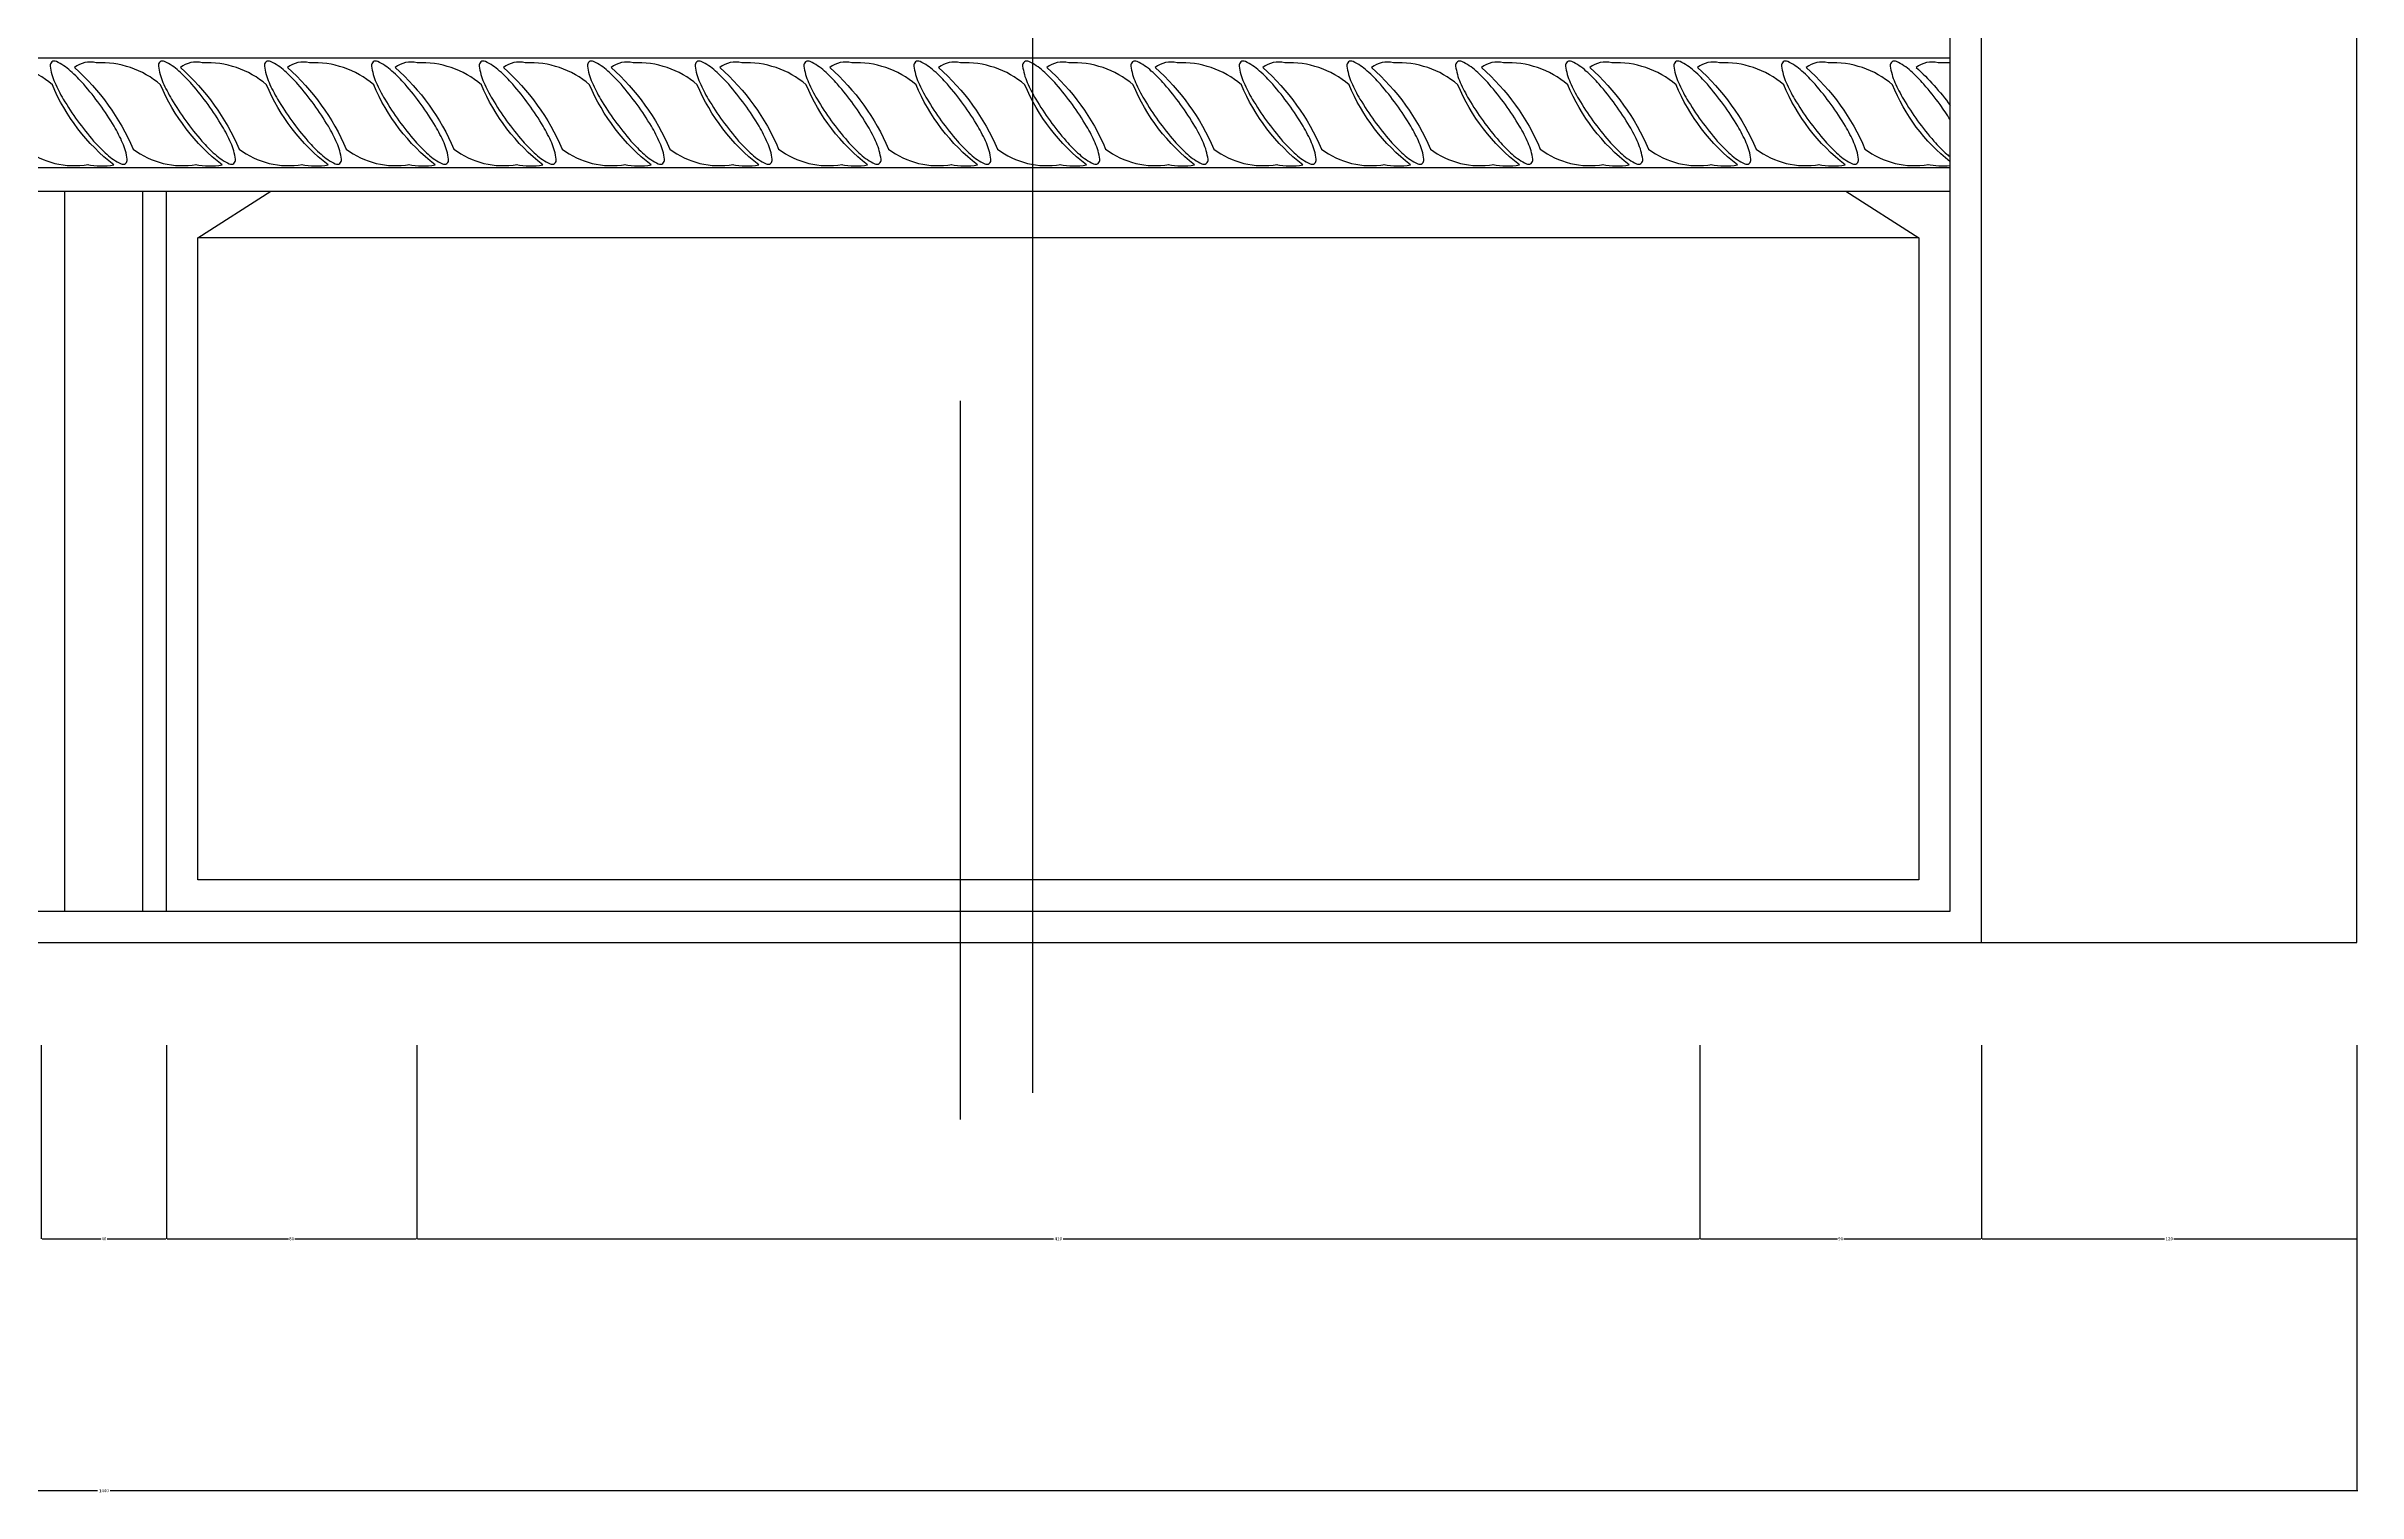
# Model space of a CAD drawing. Header units: metres. Extents: x 394 to 3676, y 649 to 5271.
# Drawn here: x 1350 to 2089, y 1830 to 2292 of the extents above; entities that cross this region are included whole.
import ezdxf

# ---------------------------------------------------------------- set-up
doc = ezdxf.new("R2010")
doc.units = ezdxf.units.M
for name, color, linetype in [('3', 3, 'Continuous'), ('4', 4, 'Continuous'), ('7', 7, 'Continuous'), ('BH', 3, 'Continuous'), ('DIM', 3, 'Continuous')]:
    doc.layers.add(name, color=color, linetype=linetype)
doc.dimstyles.get("Standard").update_dxf_attribs({"dimtxt": 2.5, "dimasz": 2.5, "dimexe": 1.25, "dimexo": 0.625, "dimtad": 1, "dimcen": 2.5, "dimazin": 3, "dimtfac": 1, "dimtmove": 0, "dimatfit": 3})

# ---------------------------------------------------------------- blocks, each defined once
blk = doc.blocks.new('*D21')
for p, q in [((648.51, 1972.72), (648.51, 1830.35)), ((2088.51, 1972.72), (2088.51, 1830.35)), ((1366.51, 1830.35), (648.26, 1830.35)), ((2088.76, 1830.35), (1370.51, 1830.35))]:
    blk.add_line(p, q)
at = {"layer": 'Defpoints'}
for p in [(648.51, 1972.72), (2088.51, 1972.72), (2088.51, 1830.35)]:
    blk.add_point(p, dxfattribs=at)
at = {"layer": 'DIM', "insert": (1368.51, 1830.35), "char_height": 1, "attachment_point": 5}
blk.add_mtext('1440', dxfattribs=at)
blk = doc.blocks.new('*D27')
for p, q in [((1468.51, 1972.72), (1468.51, 1910.83)), ((1878.51, 1972.72), (1878.51, 1910.83)), ((1468.76, 1910.83), (1672.01, 1910.83)), ((1675.01, 1910.83), (1878.26, 1910.83))]:
    blk.add_line(p, q)
at = {"layer": 'Defpoints'}
for p in [(1468.51, 1972.72), (1878.51, 1972.72), (1468.51, 1910.83)]:
    blk.add_point(p, dxfattribs=at)
at = {"layer": 'DIM', "insert": (1673.51, 1910.83), "char_height": 1, "attachment_point": 5}
blk.add_mtext('410', dxfattribs=at)
blk = doc.blocks.new('*D30')
for p, q in [((1388.51, 1972.72), (1388.51, 1910.83)), ((1468.51, 1972.72), (1468.51, 1910.83)), ((1388.76, 1910.83), (1427.51, 1910.83)), ((1429.51, 1910.83), (1468.26, 1910.83))]:
    blk.add_line(p, q)
at = {"layer": 'Defpoints'}
for p in [(1388.51, 1972.72), (1468.51, 1972.72), (1388.51, 1910.83)]:
    blk.add_point(p, dxfattribs=at)
at = {"layer": 'DIM', "insert": (1428.51, 1910.83), "char_height": 1, "attachment_point": 5}
blk.add_mtext('80', dxfattribs=at)
blk = doc.blocks.new('*D31')
for p, q in [((1348.51, 1972.72), (1348.51, 1910.83)), ((1388.51, 1972.72), (1388.51, 1910.83)), ((1348.76, 1910.83), (1367.51, 1910.83)), ((1369.51, 1910.83), (1388.26, 1910.83))]:
    blk.add_line(p, q)
at = {"layer": 'Defpoints'}
for p in [(1348.51, 1972.72), (1388.51, 1972.72), (1348.51, 1910.83)]:
    blk.add_point(p, dxfattribs=at)
at = {"layer": 'DIM', "insert": (1368.51, 1910.83), "char_height": 1, "attachment_point": 5}
blk.add_mtext('40', dxfattribs=at)
blk = doc.blocks.new('*D35')
for p, q in [((1968.51, 1972.72), (1968.51, 1910.83)), ((2088.51, 1972.72), (2088.51, 1910.83)), ((1968.76, 1910.83), (2027.01, 1910.83)), ((2030.01, 1910.83), (2088.26, 1910.83))]:
    blk.add_line(p, q)
at = {"layer": 'Defpoints'}
for p in [(1968.51, 1972.72), (2088.51, 1972.72), (1968.51, 1910.83)]:
    blk.add_point(p, dxfattribs=at)
at = {"layer": 'DIM', "insert": (2028.51, 1910.83), "char_height": 1, "attachment_point": 5}
blk.add_mtext('120', dxfattribs=at)
blk = doc.blocks.new('*D36')
for p, q in [((1878.51, 1972.72), (1878.51, 1910.83)), ((1968.51, 1972.72), (1968.51, 1910.83)), ((1878.76, 1910.83), (1922.51, 1910.83)), ((1924.51, 1910.83), (1968.26, 1910.83))]:
    blk.add_line(p, q)
at = {"layer": 'Defpoints'}
for p in [(1878.51, 1972.72), (1968.51, 1972.72), (1878.51, 1910.83)]:
    blk.add_point(p, dxfattribs=at)
at = {"layer": 'DIM', "insert": (1923.51, 1910.83), "char_height": 1, "attachment_point": 5}
blk.add_mtext('90', dxfattribs=at)

msp = doc.modelspace()

# ---------------------------------------------------------------- linework, layer by layer
at = {"layer": '3'}
for p, q in [((1958.51, 2015.52), (1958.51, 4255.52)), ((1356.01, 2015.52), (1356.01, 2245.52)), ((1381.01, 2015.52), (1381.01, 2245.52)), ((1948.51, 2230.52), (1398.51, 2230.52)), ((778.51, 2015.52), (1958.51, 2015.52))]:
    msp.add_line(p, q, dxfattribs=at)
at = {"layer": '4'}
msp.add_lwpolyline([(648.51, 2005.52), (2088.51, 2005.52), (2088.51, 4969.23, 0.19), (648.51, 4969.23), (648.51, 2005.52)], format="xyb", close=True, dxfattribs=at)
msp.add_lwpolyline([(1968.51, 2005.52), (1968.51, 4885.52, 0.17), (768.51, 4885.52), (768.51, 2005.52)], format="xyb", dxfattribs=at)
at = {"layer": '7'}
for p, q in [((778.51, 2245.52), (1958.51, 2245.52)), ((1388.51, 2015.52), (1388.51, 2245.52))]:
    msp.add_line(p, q, dxfattribs=at)
msp.add_lwpolyline([(1925.14, 2245.52), (1948.51, 2230.52), (1948.51, 2025.52), (1398.51, 2025.52), (1398.51, 2230.52), (1421.89, 2245.52)], close=True, dxfattribs=at)
at = {"layer": 'BH'}
for p, q in [((778.51, 2288.02), (1958.51, 2288.02)), ((778.51, 2253.05), (1356.01, 2253.05)), ((1356.01, 2253.05), (1958.51, 2253.05))]:
    msp.add_line(p, q, dxfattribs=at)
for points in [[(1363.21, 2254.03, 0.1), (1371.7, 2253.88, -0.13), (1352.04, 2279.49, 0.19), (1331.49, 2286.48, 0.23), (1324.49, 2284.99, -0.11), (1343.25, 2258.94, 0.21), (1363.51, 2254.03)], [(1397.8, 2254.03, 0.1), (1406.29, 2253.88, -0.13), (1386.63, 2279.49, 0.19), (1366.08, 2286.48, 0.23), (1359.08, 2284.99, -0.11), (1377.84, 2258.94, 0.21), (1398.1, 2254.03)], [(1431.67, 2254.03, 0.1), (1440.16, 2253.88, -0.13), (1420.5, 2279.49, 0.19), (1399.95, 2286.48, 0.23), (1392.95, 2284.99, -0.11), (1411.72, 2258.94, 0.21), (1431.97, 2254.03)], [(1465.91, 2254.03, 0.1), (1474.4, 2253.88, -0.13), (1454.74, 2279.49, 0.19), (1434.18, 2286.48, 0.23), (1427.18, 2284.99, -0.11), (1445.95, 2258.94, 0.21), (1466.2, 2254.03)], [(1500.32, 2254.03, 0.1), (1508.81, 2253.88, -0.13), (1489.15, 2279.49, 0.19), (1468.59, 2286.48, 0.23), (1461.59, 2284.99, -0.11), (1480.36, 2258.94, 0.21), (1500.62, 2254.03)], [(1534.91, 2254.03, 0.1), (1543.4, 2253.88, -0.13), (1523.74, 2279.49, 0.19), (1503.18, 2286.48, 0.23), (1496.18, 2284.99, -0.11), (1514.95, 2258.94, 0.21), (1535.21, 2254.03)], [(1569.32, 2254.03, 0.1), (1577.81, 2253.88, -0.13), (1558.15, 2279.49, 0.19), (1537.6, 2286.48, 0.23), (1530.6, 2284.99, -0.11), (1549.36, 2258.94, 0.21), (1569.62, 2254.03)], [(1604.09, 2254.03, 0.1), (1612.58, 2253.88, -0.13), (1592.92, 2279.49, 0.19), (1572.37, 2286.48, 0.23), (1565.37, 2284.99, -0.11), (1584.13, 2258.94, 0.21), (1604.39, 2254.03)], [(1639.22, 2254.03, 0.1), (1647.71, 2253.88, -0.13), (1628.05, 2279.49, 0.19), (1607.49, 2286.48, 0.23), (1600.49, 2284.99, -0.11), (1619.26, 2258.94, 0.21), (1639.51, 2254.03)], [(1673.99, 2254.03, 0.1), (1682.48, 2253.88, -0.13), (1662.82, 2279.49, 0.19), (1642.26, 2286.48, 0.23), (1635.26, 2284.99, -0.11), (1654.03, 2258.94, 0.21), (1674.28, 2254.03)], [(1708.58, 2254.03, 0.1), (1717.07, 2253.88, -0.13), (1697.41, 2279.49, 0.19), (1676.85, 2286.48, 0.23), (1669.85, 2284.99, -0.11), (1688.62, 2258.94, 0.21), (1708.87, 2254.03)], [(1743.17, 2254.03, 0.1), (1751.66, 2253.88, -0.13), (1732, 2279.49, 0.19), (1711.44, 2286.48, 0.23), (1704.44, 2284.99, -0.11), (1723.21, 2258.94, 0.21), (1743.46, 2254.03)], [(1777.58, 2254.03, 0.1), (1786.07, 2253.88, -0.13), (1766.41, 2279.49, 0.19), (1745.85, 2286.48, 0.23), (1738.85, 2284.99, -0.11), (1757.62, 2258.94, 0.21), (1777.88, 2254.03)], [(1812.35, 2254.03, 0.1), (1820.84, 2253.88, -0.13), (1801.18, 2279.49, 0.19), (1780.62, 2286.48, 0.23), (1773.62, 2284.99, -0.11), (1792.39, 2258.94, 0.21), (1812.64, 2254.03)], [(1847.47, 2254.03, 0.1), (1855.96, 2253.88, -0.13), (1836.3, 2279.49, 0.19), (1815.75, 2286.48, 0.23), (1808.75, 2284.99, -0.11), (1827.52, 2258.94, 0.21), (1847.77, 2254.03)], [(1882.07, 2254.03, 0.1), (1890.55, 2253.88, -0.13), (1870.9, 2279.49, 0.19), (1850.34, 2286.48, 0.23), (1843.34, 2284.99, -0.11), (1862.11, 2258.94, 0.21), (1882.36, 2254.03)], [(1916.48, 2254.03, 0.1), (1924.97, 2253.88, -0.13), (1905.31, 2279.49, 0.19), (1884.75, 2286.48, 0.23), (1877.75, 2284.99, -0.11), (1896.52, 2258.94, 0.21), (1916.77, 2254.03)], [(1958.51, 2254.84, -0.13), (1940.08, 2279.49, 0.19), (1919.52, 2286.48, 0.23), (1912.52, 2284.99, -0.11), (1931.29, 2258.94, 0.21), (1951.54, 2254.03)], [(1958.51, 2268.34, 0.02), (1955.26, 2273.14, 0.02), (1950.11, 2279.61, 0.03), (1945.9, 2283.86, 0.07), (1941.36, 2286.9, 0.28), (1939.93, 2286.78, 0.28), (1939.36, 2285.46, 0.07), (1940.85, 2280.2, 0.03), (1943.58, 2274.88, 0.02), (1948.12, 2267.97, 0.02), (1953.28, 2261.5, 0.03), (1957.49, 2257.25, 0.02), (1958.51, 2256.4, 0.02)], [(1958.51, 2286.44, 0.03), (1954.65, 2286.48, 0.23), (1947.65, 2284.99, -0.05), (1958.51, 2272.87, -0.05)], [(1951.25, 2254.03, 0.08), (1958.51, 2253.7, 0.08)]]:
    msp.add_lwpolyline(points, format="xyb", dxfattribs=at)
for points in [[(1375.42, 2254.33, 0.28), (1375.99, 2255.65, 0.07), (1374.5, 2260.91, 0.03), (1371.77, 2266.23, 0.02), (1367.23, 2273.14, 0.02), (1362.07, 2279.61, 0.03), (1357.86, 2283.86, 0.07), (1353.32, 2286.9, 0.28), (1351.89, 2286.78, 0.28), (1351.33, 2285.46, 0.07), (1352.81, 2280.2, 0.03), (1355.54, 2274.88, 0.02), (1360.09, 2267.97, 0.02), (1365.24, 2261.5, 0.03), (1369.45, 2257.25, 0.07), (1373.99, 2254.21, 0.28)], [(1410.01, 2254.33, 0.28), (1410.58, 2255.65, 0.07), (1409.09, 2260.91, 0.03), (1406.36, 2266.23, 0.02), (1401.82, 2273.14, 0.02), (1396.66, 2279.61, 0.03), (1392.45, 2283.86, 0.07), (1387.91, 2286.9, 0.28), (1386.48, 2286.78, 0.28), (1385.92, 2285.46, 0.07), (1387.4, 2280.2, 0.03), (1390.13, 2274.88, 0.02), (1394.68, 2267.97, 0.02), (1399.83, 2261.5, 0.03), (1404.04, 2257.25, 0.07), (1408.58, 2254.21, 0.28)], [(1443.89, 2254.33, 0.28), (1444.45, 2255.65, 0.07), (1442.96, 2260.91, 0.03), (1440.24, 2266.23, 0.02), (1435.69, 2273.14, 0.02), (1430.54, 2279.61, 0.03), (1426.33, 2283.86, 0.07), (1421.79, 2286.9, 0.28), (1420.36, 2286.78, 0.28), (1419.79, 2285.46, 0.07), (1421.28, 2280.2, 0.03), (1424.01, 2274.88, 0.02), (1428.55, 2267.97, 0.02), (1433.71, 2261.5, 0.03), (1437.92, 2257.25, 0.07), (1442.46, 2254.21, 0.28)], [(1478.12, 2254.33, 0.28), (1478.68, 2255.65, 0.07), (1477.2, 2260.91, 0.03), (1474.47, 2266.23, 0.02), (1469.92, 2273.14, 0.02), (1464.77, 2279.61, 0.03), (1460.56, 2283.86, 0.07), (1456.02, 2286.9, 0.28), (1454.59, 2286.78, 0.28), (1454.03, 2285.46, 0.07), (1455.51, 2280.2, 0.03), (1458.24, 2274.88, 0.02), (1462.78, 2267.97, 0.02), (1467.94, 2261.5, 0.03), (1472.15, 2257.25, 0.07), (1476.69, 2254.21, 0.28)], [(1512.53, 2254.33, 0.28), (1513.09, 2255.65, 0.07), (1511.61, 2260.91, 0.03), (1508.88, 2266.23, 0.02), (1504.33, 2273.14, 0.02), (1499.18, 2279.61, 0.03), (1494.97, 2283.86, 0.07), (1490.43, 2286.9, 0.28), (1489, 2286.78, 0.28), (1488.44, 2285.46, 0.07), (1489.92, 2280.2, 0.03), (1492.65, 2274.88, 0.02), (1497.2, 2267.97, 0.02), (1502.35, 2261.5, 0.03), (1506.56, 2257.25, 0.07), (1511.1, 2254.21, 0.28)], [(1547.12, 2254.33, 0.28), (1547.68, 2255.65, 0.07), (1546.2, 2260.91, 0.03), (1543.47, 2266.23, 0.02), (1538.92, 2273.14, 0.02), (1533.77, 2279.61, 0.03), (1529.56, 2283.86, 0.07), (1525.02, 2286.9, 0.28), (1523.59, 2286.78, 0.28), (1523.03, 2285.46, 0.07), (1524.51, 2280.2, 0.03), (1527.24, 2274.88, 0.02), (1531.79, 2267.97, 0.02), (1536.94, 2261.5, 0.03), (1541.15, 2257.25, 0.07), (1545.69, 2254.21, 0.28)], [(1581.53, 2254.33, 0.28), (1582.09, 2255.65, 0.07), (1580.61, 2260.91, 0.03), (1577.88, 2266.23, 0.02), (1573.33, 2273.14, 0.02), (1568.18, 2279.61, 0.03), (1563.97, 2283.86, 0.07), (1559.43, 2286.9, 0.28), (1558, 2286.78, 0.28), (1557.44, 2285.46, 0.07), (1558.92, 2280.2, 0.03), (1561.65, 2274.88, 0.02), (1566.2, 2267.97, 0.02), (1571.35, 2261.5, 0.03), (1575.56, 2257.25, 0.07), (1580.1, 2254.21, 0.28)], [(1616.3, 2254.33, 0.28), (1616.86, 2255.65, 0.07), (1615.38, 2260.91, 0.03), (1612.65, 2266.23, 0.02), (1608.1, 2273.14, 0.02), (1602.95, 2279.61, 0.03), (1598.74, 2283.86, 0.07), (1594.2, 2286.9, 0.28), (1592.77, 2286.78, 0.28), (1592.21, 2285.46, 0.07), (1593.69, 2280.2, 0.03), (1596.42, 2274.88, 0.02), (1600.97, 2267.97, 0.02), (1606.12, 2261.5, 0.03), (1610.33, 2257.25, 0.07), (1614.87, 2254.21, 0.28)], [(1651.43, 2254.33, 0.28), (1651.99, 2255.65, 0.07), (1650.51, 2260.91, 0.03), (1647.78, 2266.23, 0.02), (1643.23, 2273.14, 0.02), (1638.08, 2279.61, 0.03), (1633.87, 2283.86, 0.07), (1629.33, 2286.9, 0.28), (1627.9, 2286.78, 0.28), (1627.34, 2285.46, 0.07), (1628.82, 2280.2, 0.03), (1631.55, 2274.88, 0.02), (1636.09, 2267.97, 0.02), (1641.25, 2261.5, 0.03), (1645.46, 2257.25, 0.07), (1650, 2254.21, 0.28)], [(1686.2, 2254.33, 0.28), (1686.76, 2255.65, 0.07), (1685.28, 2260.91, 0.03), (1682.55, 2266.23, 0.02), (1678, 2273.14, 0.02), (1672.85, 2279.61, 0.03), (1668.64, 2283.86, 0.07), (1664.1, 2286.9, 0.28), (1662.67, 2286.78, 0.28), (1662.1, 2285.46, 0.07), (1663.59, 2280.2, 0.03), (1666.32, 2274.88, 0.02), (1670.86, 2267.97, 0.02), (1676.02, 2261.5, 0.03), (1680.23, 2257.25, 0.07), (1684.77, 2254.21, 0.28)], [(1720.79, 2254.33, 0.28), (1721.35, 2255.65, 0.07), (1719.87, 2260.91, 0.03), (1717.14, 2266.23, 0.02), (1712.59, 2273.14, 0.02), (1707.44, 2279.61, 0.03), (1703.23, 2283.86, 0.07), (1698.69, 2286.9, 0.28), (1697.26, 2286.78, 0.28), (1696.69, 2285.46, 0.07), (1698.18, 2280.2, 0.03), (1700.91, 2274.88, 0.02), (1705.45, 2267.97, 0.02), (1710.61, 2261.5, 0.03), (1714.82, 2257.25, 0.07), (1719.36, 2254.21, 0.28)], [(1755.38, 2254.33, 0.28), (1755.94, 2255.65, 0.07), (1754.46, 2260.91, 0.03), (1751.73, 2266.23, 0.02), (1747.18, 2273.14, 0.02), (1742.03, 2279.61, 0.03), (1737.82, 2283.86, 0.07), (1733.28, 2286.9, 0.28), (1731.85, 2286.78, 0.28), (1731.29, 2285.46, 0.07), (1732.77, 2280.2, 0.03), (1735.5, 2274.88, 0.02), (1740.04, 2267.97, 0.02), (1745.2, 2261.5, 0.03), (1749.41, 2257.25, 0.07), (1753.95, 2254.21, 0.28)], [(1789.79, 2254.33, 0.28), (1790.35, 2255.65, 0.07), (1788.87, 2260.91, 0.03), (1786.14, 2266.23, 0.02), (1781.59, 2273.14, 0.02), (1776.44, 2279.61, 0.03), (1772.23, 2283.86, 0.07), (1767.69, 2286.9, 0.28), (1766.26, 2286.78, 0.28), (1765.7, 2285.46, 0.07), (1767.18, 2280.2, 0.03), (1769.91, 2274.88, 0.02), (1774.46, 2267.97, 0.02), (1779.61, 2261.5, 0.03), (1783.82, 2257.25, 0.07), (1788.36, 2254.21, 0.28)], [(1824.56, 2254.33, 0.28), (1825.12, 2255.65, 0.07), (1823.64, 2260.91, 0.03), (1820.91, 2266.23, 0.02), (1816.36, 2273.14, 0.02), (1811.21, 2279.61, 0.03), (1807, 2283.86, 0.07), (1802.46, 2286.9, 0.28), (1801.03, 2286.78, 0.28), (1800.47, 2285.46, 0.07), (1801.95, 2280.2, 0.03), (1804.68, 2274.88, 0.02), (1809.22, 2267.97, 0.02), (1814.38, 2261.5, 0.03), (1818.59, 2257.25, 0.07), (1823.13, 2254.21, 0.28)], [(1859.69, 2254.33, 0.28), (1860.25, 2255.65, 0.07), (1858.77, 2260.91, 0.03), (1856.04, 2266.23, 0.02), (1851.49, 2273.14, 0.02), (1846.34, 2279.61, 0.03), (1842.13, 2283.86, 0.07), (1837.59, 2286.9, 0.28), (1836.16, 2286.78, 0.28), (1835.59, 2285.46, 0.07), (1837.08, 2280.2, 0.03), (1839.81, 2274.88, 0.02), (1844.35, 2267.97, 0.02), (1849.51, 2261.5, 0.03), (1853.72, 2257.25, 0.07), (1858.26, 2254.21, 0.28)], [(1894.28, 2254.33, 0.28), (1894.84, 2255.65, 0.07), (1893.36, 2260.91, 0.03), (1890.63, 2266.23, 0.02), (1886.08, 2273.14, 0.02), (1880.93, 2279.61, 0.03), (1876.72, 2283.86, 0.07), (1872.18, 2286.9, 0.28), (1870.75, 2286.78, 0.28), (1870.18, 2285.46, 0.07), (1871.67, 2280.2, 0.03), (1874.4, 2274.88, 0.02), (1878.94, 2267.97, 0.02), (1884.1, 2261.5, 0.03), (1888.31, 2257.25, 0.07), (1892.85, 2254.21, 0.28)], [(1928.69, 2254.33, 0.28), (1929.25, 2255.65, 0.07), (1927.77, 2260.91, 0.03), (1925.04, 2266.23, 0.02), (1920.49, 2273.14, 0.02), (1915.34, 2279.61, 0.03), (1911.13, 2283.86, 0.07), (1906.59, 2286.9, 0.28), (1905.16, 2286.78, 0.28), (1904.6, 2285.46, 0.07), (1906.08, 2280.2, 0.03), (1908.81, 2274.88, 0.02), (1913.35, 2267.97, 0.02), (1918.51, 2261.5, 0.03), (1922.72, 2257.25, 0.07), (1927.26, 2254.21, 0.28)]]:
    msp.add_lwpolyline(points, format="xyb", close=True, dxfattribs=at)
at = {"layer": 'DIM'}
for p, q in [((1665.39, 1957.46), (1665.39, 5207.02)), ((1642.12, 2178.46), (1642.12, 1948.94))]:
    msp.add_line(p, q, dxfattribs=at)

# ---------------------------------------------------------------- dimensions: what is measured, and where the dimension line sits
for base, p1, p2, picture, middle in [((2088.51, 1830.35), (2088.51, 1972.72), (648.51, 1972.72), '*D21', (1368.51, 1830.35)), ((1348.51, 1910.83), (1348.51, 1972.72), (1388.51, 1972.72), '*D31', (1368.51, 1910.83)), ((1388.51, 1910.83), (1388.51, 1972.72), (1468.51, 1972.72), '*D30', (1428.51, 1910.83)), ((1468.51, 1910.83), (1468.51, 1972.72), (1878.51, 1972.72), '*D27', (1673.51, 1910.83)), ((1878.51, 1910.83), (1878.51, 1972.72), (1968.51, 1972.72), '*D36', (1923.51, 1910.83)), ((1968.51, 1910.83), (1968.51, 1972.72), (2088.51, 1972.72), '*D35', (2028.51, 1910.83))]:
    dim = msp.add_linear_dim(base=base, p1=p1, p2=p2, dimstyle='Standard', dxfattribs=at)
    dim.commit()
    dim.dimension.update_dxf_attribs({"geometry": picture, "text_midpoint": middle})

doc.saveas('drawing.dxf')
